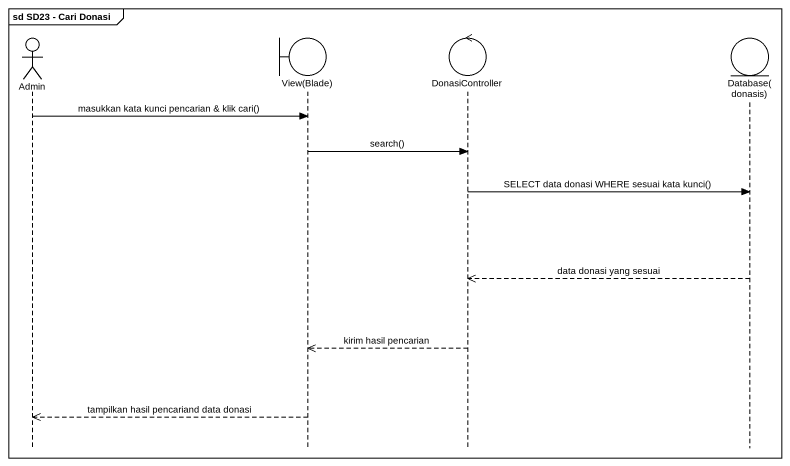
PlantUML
@startuml
mainframe sd SD23 - Cari Donasi
hide footbox
actor Admin
boundary "View(Blade)" as View_Blade
control DonasiController
entity "Database(donasis)" as Database_donasis

Admin -> View_Blade : masukkan kata kunci pencarian & klik cari()
View_Blade -> DonasiController : search()
DonasiController -> Database_donasis : SELECT data donasi WHERE sesuai kata kunci()
Database_donasis -->> DonasiController : data donasi yang sesuai
DonasiController -->> View_Blade : kirim hasil pencarian
View_Blade -->> Admin : tampilkan hasil pencariand data donasi
@enduml
